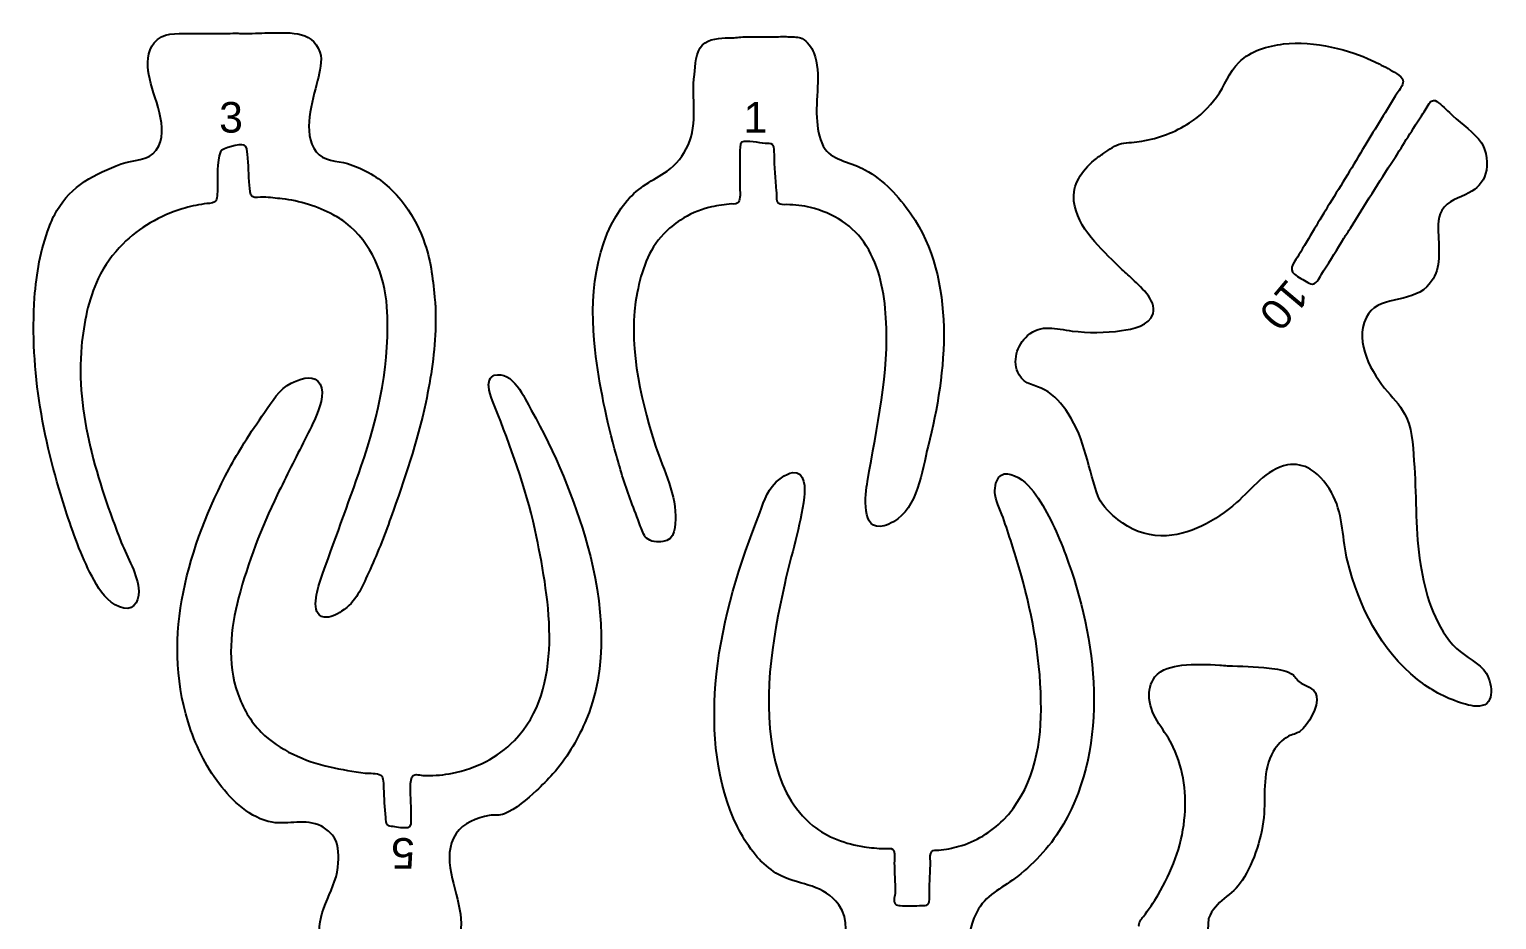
# Model space of a CAD drawing. Extents: x 5 to 176, y 77 to 286.
# Drawn here: x 7.9 to 175.8, y 184.2 to 286.1 of the extents above; entities that cross this region are included whole.
import ezdxf
from ezdxf.enums import TextEntityAlignment as Align

# ---------------------------------------------------------------- set-up
doc = ezdxf.new("R2010")
doc.units = 0
doc.layers.add('Cut', color=7, linetype='Continuous')
doc.layers.add('Steg', color=5, linetype='Continuous', lineweight=25)
doc.layers.add('Text', color=1, linetype='Continuous', lineweight=25)
doc.styles.add('textstyle0', font='')
doc.styles.add('textstyle1', font='')
doc.styles.add('textstyle3', font='')
doc.styles.add('textstyle8', font='')
doc.styles.get('textstyle0').set_extended_font_data('Arial')
doc.styles.get('textstyle1').set_extended_font_data('Arial')
doc.styles.get('textstyle3').set_extended_font_data('Arial')
doc.styles.get('textstyle8').set_extended_font_data('Arial')

msp = doc.modelspace()

# ---------------------------------------------------------------- linework, layer by layer
at = {"layer": 'Cut'}
for points in [[(22.202629, 284.524635), (23.17953, 285.73854), (24.737331, 285.58156), (26.099292, 285.58156)], [(26.099292, 285.58156), (26.687102, 285.58156), (27.259463, 285.58156), (27.826451, 285.58156)], [(27.826451, 285.58156), (28.523552, 285.58156), (29.34875, 285.57706), (30.033377, 285.581848)], [(31.664582, 285.620515), (31.911374, 285.611515), (32.057415, 285.585105), (32.336255, 285.581945)], [(32.336255, 285.581945), (33.289743, 285.570915), (34.29303, 285.660335), (35.214854, 285.660335)], [(35.214854, 285.660335), (37.275066, 285.660431), (40.295004, 286.065354), (41.168275, 283.470585)], [(21.59726, 280.87985), (21.399021, 282.056813), (21.418307, 283.550038), (22.202629, 284.524635)], [(84.014431, 280.879854), (84.156538, 281.962207), (84.131302, 283.456391), (84.963601, 284.302603)], [(84.963601, 284.302603), (85.638632, 284.989053), (87.018632, 285.10151), (87.893246, 285.101798)], [(89.332545, 285.181398), (89.874202, 285.233018), (90.601431, 285.197708), (91.155658, 285.197708)], [(91.155658, 285.197708), (91.597522, 285.197708), (91.809867, 285.197708), (92.211144, 285.197708)], [(92.211144, 285.197708), (93.006021, 285.197708), (93.457385, 285.202108), (94.130209, 285.244338)], [(94.130167, 285.244383), (94.423209, 285.262803), (94.617034, 285.213393), (94.897793, 285.201493)], [(94.897793, 285.201493), (95.381878, 285.181153), (95.885537, 285.239873), (96.337093, 285.001047)], [(96.337093, 285.001047), (96.972303, 284.664731), (97.419446, 284.031343), (97.673722, 283.374639)], [(146.33263, 282.310569), (147.71052, 283.652955), (149.5605, 284.142989), (151.41432, 284.389397)], [(151.41432, 284.389395), (154.8859, 284.85093), (159.28248, 283.62791), (161.445838, 282.527609)], [(41.168275, 283.470585), (41.508429, 282.459909), (41.132485, 281.201482), (40.898646, 280.208174)], [(97.673722, 283.374639), (98.615983, 280.946158), (97.794623, 278.039445), (98.04794, 275.50647)], [(143.76012, 278.289071), (144.72541, 279.565826), (145.16392, 281.172467), (146.33263, 282.310569)], [(162.35299, 282.103404), (163.00259, 281.781097), (163.77598, 281.403905), (164.36801, 281.000133)], [(22.44779, 272.244151), (24.14789, 274.698636), (22.025979, 278.334977), (21.59726, 280.87985)], [(83.307447, 272.819779), (84.457447, 275.340567), (83.66708, 278.236245), (84.014431, 280.879854)], [(164.36801, 281.000133), (164.67698, 280.789612), (165.10109, 280.540613), (165.10109, 280.111798)], [(40.898646, 280.208174), (40.332618, 277.804448), (39.071792, 274.256288), (40.745025, 272.055984)], [(164.43134, 278.768836), (163.82203, 277.831276), (163.16379, 276.728773), (162.60247, 275.794284)], [(165.10109, 280.111798), (165.10109, 279.625986), (164.69617, 279.176733), (164.43134, 278.768836)], [(140.66755, 275.362976), (141.87464, 276.152576), (142.89942, 277.150586), (143.76012, 278.289071)], [(167.40685, 276.465957), (167.67456, 276.870784), (167.98928, 277.573642), (168.35199, 277.845477)], [(168.35199, 277.845477), (168.64656, 278.066362), (168.91044, 277.865917), (169.16567, 277.667004)], [(169.16567, 277.667004), (169.73563, 277.222261), (170.26434, 276.692503), (170.79688, 276.179153)], [(98.04794, 275.50647), (98.156367, 274.424309), (98.341557, 273.239382), (98.989241, 272.340108)], [(135.19821, 273.262463), (137.1547, 273.615283), (139.00084, 274.272467), (140.66755, 275.362976)], [(162.60247, 275.794284), (162.00852, 274.80443), (161.31477, 273.728986), (160.72274, 272.723779)], [(165.68161, 273.779265), (166.19592, 274.578844), (166.87815, 275.668202), (167.40685, 276.465957)], [(170.79688, 276.179153), (171.81014, 275.202732), (173.25808, 274.259224), (174.06025, 273.09128)], [(164.04848, 271.188527), (164.62228, 272.055945), (165.12508, 272.913095), (165.68161, 273.779265)], [(18.42303, 270.668023), (19.786046, 271.180317), (21.55245, 270.951373), (22.44779, 272.244151)], [(29.803131, 272.038323), (29.305613, 270.918932), (29.533022, 269.048707), (29.449063, 267.830196)], [(32.514003, 272.828978), (31.992976, 272.96859), (30.023247, 272.53373), (29.803131, 272.038323)], [(32.871333, 271.764281), (32.826903, 272.102324), (32.843983, 272.740701), (32.514003, 272.828978)], [(40.745025, 272.055984), (41.562355, 270.981307), (43.132726, 271.046843), (44.330415, 270.694982)], [(80.888657, 269.850121), (81.953354, 270.572937), (82.774043, 271.65078), (83.307447, 272.819779)], [(89.45897, 273.145636), (89.167464, 273.002378), (89.23655, 272.236287), (89.23655, 271.860246)], [(92.115148, 273.020225), (91.438294, 273.066855), (89.998227, 273.410755), (89.45897, 273.145636)], [(92.976425, 272.857776), (92.791811, 273.085473), (92.372687, 273.002474), (92.115148, 273.020225)], [(93.169195, 271.764293), (93.161995, 272.054647), (93.177495, 272.609833), (92.976425, 272.857776)], [(98.989241, 272.340108), (99.891202, 271.086383), (102.1864, 270.763308), (103.53359, 270.007388)], [(130.88031, 271.899543), (131.44644, 272.295926), (132.20159, 272.84641), (132.89533, 272.99389)], [(132.89533, 272.99389), (133.60539, 273.144728), (134.46609, 273.130431), (135.19821, 273.262463)], [(160.72274, 272.723779), (159.41682, 270.50486), (158.06868, 268.299278), (156.69654, 266.103003)], [(174.06025, 273.09128), (174.66763, 272.20592), (174.82404, 270.582966), (174.54577, 269.557321)], [(11.07771, 265.335419), (12.723885, 268.151552), (15.441282, 269.547192), (18.42303, 270.668023)], [(33.13127, 268.21401), (32.992522, 269.390685), (33.026009, 270.587126), (32.871333, 271.764281)], [(44.330415, 270.694982), (45.91326, 270.229897), (47.628137, 269.27948), (48.840219, 268.197319)], [(89.23655, 271.860246), (89.236454, 270.443304), (89.17082, 269.052077), (89.23285, 267.638302)], [(93.431052, 267.542349), (93.265436, 268.946529), (93.203546, 270.383813), (93.169195, 271.764293)], [(127.44327, 266.390865), (127.21394, 268.307244), (128.36346, 269.899109), (129.72887, 271.072522)], [(129.72887, 271.072522), (130.10501, 271.395692), (130.46196, 271.606789), (130.88031, 271.899543)], [(159.08578, 263.320359), (160.73426, 265.923763), (162.35011, 268.623792), (164.04848, 271.188527)], [(76.339512, 266.486863), (77.637951, 268.025569), (79.289307, 268.764218), (80.888657, 269.850121)], [(103.53359, 270.007388), (105.66183, 268.813442), (107.40626, 266.950125), (108.79087, 264.95161)], [(174.54577, 269.557321), (174.27135, 268.544055), (173.53155, 267.810876), (172.61999, 267.340897)], [(29.449063, 267.830196), (29.422963, 267.449934), (29.475543, 266.53665), (29.139326, 266.31212)], [(33.422296, 266.928619), (33.192009, 267.04194), (33.172242, 267.867234), (33.13127, 268.21401)], [(48.840219, 268.197319), (49.616865, 267.504056), (50.32193, 266.756196), (50.936607, 265.911136)], [(89.23285, 267.638302), (89.24974, 267.251034), (89.26787, 266.407029), (88.990568, 266.201689)], [(93.612307, 266.185377), (93.363117, 266.420367), (93.479028, 267.136466), (93.431052, 267.542349)], [(172.61999, 267.340897), (171.5338, 266.781009), (170.19141, 266.475974), (169.53029, 265.335281)], [(10.177285, 263.416354), (10.429066, 264.085724), (10.724986, 264.731969), (11.07771, 265.335419)], [(25.427661, 265.524919), (22.87895, 264.735128), (20.489042, 263.393797), (18.616418, 261.496896)], [(27.922446, 266.095265), (27.085446, 265.954214), (26.239234, 265.776317), (25.427661, 265.524919)], [(29.139326, 266.31212), (28.833907, 266.108123), (28.284862, 266.156292), (27.922446, 266.095265)], [(34.735129, 266.869229), (34.24548, 266.881219), (33.825876, 266.730001), (33.422296, 266.928619)], [(36.846101, 266.662546), (36.153607, 266.732016), (35.427624, 266.852342), (34.735129, 266.869229)], [(42.699251, 264.83857), (40.922005, 265.803284), (38.848454, 266.461524), (36.846101, 266.662546)], [(50.936607, 265.911136), (51.899882, 264.586885), (52.641121, 263.063339), (53.187383, 261.497285)], [(72.664117, 249.40718), (71.983233, 255.0998), (72.494664, 261.930233), (76.339512, 266.486863)], [(85.686321, 265.673659), (84.520104, 265.383016), (83.407718, 264.890584), (82.423909, 264.246929)], [(87.989199, 266.075703), (87.21879, 265.983493), (86.440226, 265.861439), (85.686321, 265.673659)], [(88.990568, 266.201689), (88.713647, 265.996637), (88.346625, 266.118399), (87.989199, 266.075703)], [(94.609934, 266.007096), (94.241185, 266.007864), (93.863417, 265.948666), (93.612307, 266.185377)], [(97.296625, 265.683254), (96.439763, 265.896174), (95.49232, 266.005369), (94.609934, 266.007096)], [(103.68424, 261.305386), (102.24973, 263.605002), (99.884485, 265.040175), (97.296625, 265.683254)], [(132.60747, 258.906606), (130.58862, 260.915484), (127.80789, 263.353368), (127.44327, 266.390865)], [(156.69654, 266.103003), (155.49233, 264.17511), (154.34089, 262.197417), (153.17986, 260.249854)], [(169.53029, 265.335281), (168.95074, 264.333433), (169.11386, 263.165874), (169.16183, 262.072966)], [(44.138551, 263.927878), (43.677303, 264.290101), (43.210395, 264.561073), (42.699251, 264.83857)], [(48.84266, 254.30079), (48.590591, 257.991824), (47.062919, 261.631716), (44.138551, 263.927878)], [(82.423909, 264.246929), (81.717981, 263.78501), (81.099946, 263.26715), (80.508586, 262.648732)], [(108.79087, 264.95161), (114.03376, 257.385023), (112.89671, 246.78708), (110.76559, 238.372553)], [(8.531331, 255.356279), (8.731643, 258.088932), (9.210478, 260.845766), (10.177285, 263.416354)], [(80.508586, 262.648732), (78.72443, 260.782824), (77.969662, 258.421702), (77.47272, 255.932002)], [(156.00376, 258.426741), (156.82896, 259.684689), (157.56684, 260.892549), (158.34214, 262.168919)], [(158.34214, 262.168919), (158.59162, 262.579695), (158.83438, 262.924647), (159.08578, 263.320359)], [(169.16183, 262.072966), (169.25103, 260.039428), (169.37965, 258.163734), (167.81849, 256.607467)], [(18.616418, 261.496896), (17.502976, 260.369158), (16.490189, 258.997506), (15.811319, 257.563196)], [(53.187383, 261.497285), (53.918547, 259.401186), (54.121104, 257.219304), (54.325868, 255.068416)], [(105.94106, 253.053404), (105.74339, 255.94534), (105.23484, 258.821155), (103.68424, 261.305386)], [(153.17986, 260.249854), (152.81044, 259.630379), (151.8912, 258.654631), (152.67226, 258.051852)], [(133.95082, 257.658733), (133.5056, 258.099063), (133.04982, 258.46618), (132.60747, 258.906606)], [(15.811319, 257.563196), (14.656138, 255.122529), (14.152287, 252.463183), (13.896955, 249.790981)], [(136.5003, 253.533126), (136.92441, 255.153393), (134.94681, 256.674733), (133.95082, 257.658733)], [(152.67226, 258.051852), (153.10597, 257.716687), (153.71911, 257.370008), (154.19696, 257.106808)], [(154.19696, 257.106808), (154.43205, 256.977079), (154.6892, 256.840442), (154.95595, 256.978519)], [(154.95595, 256.978519), (155.45875, 257.239224), (155.68903, 257.947359), (156.00376, 258.426741)], [(12.218019, 230.600334), (9.622771, 238.41496), (7.925866, 247.096525), (8.531331, 255.356279)], [(77.47272, 255.932002), (76.369161, 250.403558), (77.761155, 244.15652), (79.416637, 238.852319)], [(167.81849, 256.607467), (165.86584, 254.661247), (162.13901, 255.68622), (160.86955, 253.053358)], [(45.906394, 236.069667), (47.917383, 241.857857), (49.256027, 248.247481), (48.84266, 254.30079)], [(54.325868, 255.068416), (54.357528, 254.735074), (54.401388, 254.51822), (54.405128, 254.204836)], [(54.405512, 253.533163), (54.405512, 253.134765), (54.414212, 252.604432), (54.404112, 252.189818)], [(54.405128, 254.204836), (54.408128, 253.952191), (54.405512, 253.761436), (54.405512, 253.533163)], [(132.89533, 251.588058), (134.08899, 251.758567), (136.14047, 252.157444), (136.5003, 253.533126)], [(54.404112, 252.189818), (54.331952, 249.241845), (53.8875, 246.246568), (53.274358, 243.362116)], [(103.82912, 234.342515), (104.85295, 240.533421), (106.37285, 246.74179), (105.94106, 253.053404)], [(122.14856, 251.020588), (123.73563, 252.41191), (125.38219, 251.76768), (127.23409, 251.545548)], [(160.86955, 253.053358), (159.49358, 250.197501), (161.5038, 246.731573), (163.33939, 244.60947)], [(121.1804, 246.528919), (120.32929, 248.049491), (120.89925, 249.925377), (122.14856, 251.020588)], [(127.23409, 251.545548), (129.08407, 251.323512), (131.05015, 251.324376), (132.89533, 251.588058)], [(13.896955, 249.790981), (13.175099, 242.236387), (15.751828, 234.280997), (18.441207, 227.337914)], [(75.091064, 237.317067), (73.957376, 241.294234), (73.154726, 245.304697), (72.664117, 249.40718)], [(61.123963, 246.473308), (63.230905, 247.074839), (64.587781, 243.877388), (65.357422, 242.49854)], [(34.828639, 242.21068), (35.666311, 243.41806), (36.542652, 244.941222), (37.901542, 245.579599)], [(37.901542, 245.579599), (38.755623, 245.980876), (40.122189, 246.577897), (40.951513, 245.819099)], [(40.951513, 245.819099), (41.825648, 245.019328), (41.255301, 243.049408), (40.874653, 242.114727)], [(60.480785, 245.185234), (60.422735, 245.682559), (60.592859, 246.321608), (61.12396, 246.47331)], [(61.546443, 242.018775), (61.155625, 243.034825), (60.608979, 244.086856), (60.480785, 245.185234)], [(124.06763, 244.822006), (123.05724, 245.342361), (121.80697, 245.407801), (121.1804, 246.528919)], [(126.77831, 242.114685), (126.06154, 243.197805), (125.23442, 244.221147), (124.06763, 244.822006)], [(163.33939, 244.60947), (164.14444, 243.678915), (164.97923, 242.766303), (165.4897, 241.634918)], [(32.522306, 238.756362), (33.237254, 239.9197), (34.057846, 241.099541), (34.828639, 242.21068)], [(40.874653, 242.114727), (40.459079, 241.093976), (39.954557, 240.121777), (39.460589, 239.140175)], [(53.274358, 243.362116), (52.314538, 238.847035), (50.834842, 234.551687), (49.290474, 230.216518)], [(65.958278, 228.009597), (64.997402, 232.775788), (63.275041, 237.523844), (61.546443, 242.018775)], [(65.357422, 242.49854), (68.06887, 237.641001), (70.296137, 232.341406), (71.797518, 226.954109)], [(130.30555, 232.423404), (129.06488, 235.676028), (128.75207, 239.133321), (126.77831, 242.114685)], [(165.4897, 241.634918), (166.265, 239.913996), (166.26404, 237.832866), (166.39166, 235.973675)], [(30.776532, 235.781811), (31.307249, 236.799875), (31.926724, 237.78733), (32.522306, 238.756362)], [(39.460589, 239.140175), (38.396467, 237.025461), (37.318144, 234.921494), (36.295091, 232.807259)], [(79.416637, 238.852319), (80.238765, 236.218306), (81.848189, 233.174956), (81.848189, 230.408431)], [(76.782144, 232.039637), (76.122657, 233.723329), (75.5905, 235.56496), (75.091064, 237.317067)], [(110.76559, 238.372553), (110.03922, 235.500576), (109.5585, 231.269036), (106.796, 229.723517)], [(26.096986, 206.803922), (23.008058, 216.745832), (26.157626, 226.921197), (30.776532, 235.781811)], [(41.230303, 223.020022), (42.768338, 227.385608), (44.386686, 231.695254), (45.906394, 236.069667)], [(92.9204, 233.765345), (93.455436, 234.43126), (94.411131, 235.193513), (95.281811, 235.343008)], [(95.281601, 235.343018), (96.722819, 235.590674), (96.706507, 233.420019), (96.583687, 232.519401)], [(118.85753, 234.801696), (119.202, 235.236268), (119.70863, 235.278008), (120.22966, 235.130336)], [(120.22966, 235.130336), (121.39357, 234.800353), (122.42699, 233.785263), (123.09291, 232.807211)], [(151.89408, 236.216629), (149.36859, 235.743387), (147.84389, 233.448281), (146.04093, 231.903241)], [(154.48482, 235.735903), (153.73447, 236.18506), (152.76342, 236.379462), (151.89408, 236.216629)], [(157.14752, 232.615311), (156.5363, 233.829695), (155.67752, 235.021531), (154.48482, 235.735903)], [(166.39166, 235.973675), (166.64594, 232.253759), (166.50489, 228.526262), (167.09692, 224.843095)], [(91.136341, 229.736746), (91.629253, 230.991431), (92.07582, 232.714176), (92.9204, 233.765345)], [(105.74051, 229.249987), (102.99625, 228.508652), (103.5854, 232.870784), (103.82912, 234.342515)], [(118.43821, 232.807211), (118.33458, 233.427165), (118.46411, 234.304466), (118.85753, 234.801696)], [(36.295091, 232.807259), (34.478791, 229.053375), (32.937206, 225.083212), (31.867614, 221.005006)], [(77.823333, 229.256992), (77.482699, 230.177088), (77.139954, 231.12597), (76.782144, 232.039637)], [(96.583687, 232.519401), (96.130787, 229.19155), (95.095355, 225.910332), (94.355556, 222.636214)], [(119.46203, 229.83266), (119.13291, 230.799101), (118.60613, 231.797879), (118.43821, 232.807211)], [(123.09291, 232.807211), (124.54468, 230.674362), (125.58961, 228.328688), (126.50692, 225.898575)], [(132.51152, 229.942628), (131.78899, 230.543679), (130.6625, 231.488723), (130.30555, 232.423404)], [(146.04093, 231.903241), (143.59412, 229.80695), (140.72896, 228.100133), (137.40514, 228.105507)], [(158.75282, 225.226908), (158.15215, 227.62718), (158.26058, 230.403492), (157.14752, 232.615311)], [(15.339187, 223.020025), (14.011386, 225.412524), (13.084189, 227.992516), (12.218019, 230.600334)], [(49.290474, 230.216518), (48.534266, 228.093839), (47.687383, 225.915412), (46.734854, 223.883602)], [(81.848189, 230.408431), (81.848189, 229.323871), (81.846989, 227.598056), (80.40889, 227.444243)], [(78.52763, 227.857897), (78.180183, 228.194501), (77.989716, 228.807643), (77.823333, 229.256992)], [(86.445857, 211.121811), (86.958343, 217.496947), (88.809762, 223.814798), (91.136341, 229.736746)], [(106.796, 229.723517), (106.44961, 229.529595), (106.12145, 229.352849), (105.74051, 229.249987)], [(121.36767, 223.787603), (120.79099, 225.821333), (120.1433, 227.831746), (119.46203, 229.83266)], [(137.40514, 228.105507), (135.65879, 228.108307), (133.81361, 228.859507), (132.51152, 229.942628)], [(18.441207, 227.337914), (19.114319, 225.600201), (20.393664, 223.652541), (20.436651, 221.772624)], [(63.423672, 204.692952), (69.233452, 210.648963), (67.432121, 220.698438), (65.958278, 228.009597)], [(71.797518, 226.954109), (73.573517, 220.581085), (74.284723, 212.91106), (71.487589, 206.707968)], [(80.40889, 227.444243), (79.802178, 227.379383), (78.984752, 227.414883), (78.52763, 227.857897)], [(126.50692, 225.898575), (130.12052, 216.327812), (131.52048, 204.303811), (126.24209, 195.09757)], [(166.76684, 211.659211), (162.50268, 215.051447), (160.05971, 219.998606), (158.75282, 225.226908)], [(46.734854, 223.883602), (45.918772, 222.143009), (45.344683, 220.549609), (43.658784, 219.474932)], [(123.68398, 208.243173), (123.68398, 213.54248), (122.81272, 218.689222), (121.36767, 223.787603)], [(167.09692, 224.843095), (167.61986, 221.585673), (168.59091, 218.120225), (170.81319, 215.631581)], [(18.231165, 219.968511), (16.850451, 220.539153), (16.039166, 221.758815), (15.339187, 223.020025)], [(20.436651, 221.772624), (20.469081, 220.359137), (19.670848, 219.373505), (18.231165, 219.968511)], [(41.643861, 218.812279), (39.986844, 219.06857), (40.897153, 222.074307), (41.230303, 223.020022)], [(94.355556, 222.636214), (92.878547, 216.099109), (91.685943, 208.913936), (93.270324, 202.29412)], [(31.867614, 221.005006), (30.950205, 217.507222), (30.508436, 213.526504), (31.765712, 210.066333)], [(43.658784, 219.474932), (43.077691, 219.104457), (42.366869, 218.700493), (41.643861, 218.812279)], [(170.81319, 215.631581), (171.83893, 214.483788), (173.28974, 213.89262), (174.30973, 212.817367)], [(136.71329, 211.976764), (137.42719, 212.905399), (138.71104, 213.139142), (139.80395, 213.287965)], [(139.80393, 213.287964), (141.11945, 213.467013), (142.78616, 213.383434), (144.12183, 213.325004)], [(144.12183, 213.325004), (144.4212, 213.311854), (144.70042, 213.249014), (144.98541, 213.236534)], [(144.98541, 213.236534), (146.57343, 213.167064), (148.14419, 213.168504), (149.78307, 212.972375)], [(136.07041, 209.490614), (136.00801, 210.347669), (136.18363, 211.288299), (136.71329, 211.976764)], [(149.78307, 212.972375), (150.60443, 212.874025), (151.54189, 212.757152), (152.27594, 212.369596)], [(152.27594, 212.369596), (152.71924, 212.135854), (152.80944, 211.768257), (153.16158, 211.447485)], [(171.66046, 209.010901), (169.88724, 209.594489), (168.21573, 210.506333), (166.76684, 211.659211)], [(174.30973, 212.817367), (175.18866, 211.89161), (175.81044, 209.080563), (174.15524, 208.678135)], [(31.765712, 210.066333), (32.359663, 208.431673), (33.208849, 206.891623), (34.447606, 205.652866)], [(88.94093, 194.80975), (86.482031, 199.799324), (86.006199, 205.651131), (86.445857, 211.121811)], [(153.16158, 211.447485), (153.82078, 210.847106), (154.99717, 210.830986), (155.21307, 209.778474)], [(119.34977, 195.58597), (122.62849, 198.960653), (123.68398, 203.65699), (123.68398, 208.243173)], [(138.81467, 203.925324), (137.94245, 205.824815), (136.22969, 207.313339), (136.07041, 209.490614)], [(155.21307, 209.778474), (155.45583, 208.596522), (154.22763, 206.417135), (153.30455, 205.722337)], [(174.15524, 208.678135), (173.36171, 208.485269), (172.41369, 208.762865), (171.66046, 209.010901)], [(29.672205, 199.703379), (28.053186, 201.820108), (26.895509, 204.233909), (26.096986, 206.803922)], [(71.487589, 206.707968), (70.53602, 204.59786), (69.384389, 202.586871), (67.822654, 200.854819)], [(34.447606, 205.652866), (36.523268, 203.577205), (39.485729, 202.288169), (42.315391, 201.663129)], [(151.98999, 205.168495), (151.25691, 204.754648), (150.69654, 204.185358), (150.25612, 203.445558)], [(153.30455, 205.722337), (152.93418, 205.443497), (152.39876, 205.398975), (151.98999, 205.168495)], [(56.324569, 200.950774), (59.090614, 201.514979), (61.459701, 202.679564), (63.423672, 204.692952)], [(140.0755, 195.57739), (140.36528, 198.464623), (140.0314, 201.277686), (138.81467, 203.925324)], [(150.25612, 203.445558), (148.97514, 201.293806), (149.36087, 198.701628), (149.19871, 196.34501)], [(42.315391, 201.663129), (43.642233, 201.370088), (44.996038, 201.12771), (46.345429, 200.966124)], [(93.270324, 202.29412), (93.961763, 199.404967), (95.256557, 196.82094), (97.584479, 194.92203)], [(46.345429, 200.966124), (46.854173, 200.904714), (47.697603, 200.990114), (48.138028, 200.717605)], [(48.138028, 200.717605), (48.483364, 200.50363), (48.422434, 199.593992), (48.447765, 199.223613)], [(51.534389, 199.415519), (51.536089, 199.769587), (51.593689, 200.58423), (51.845278, 200.699374)], [(51.845278, 200.699374), (52.287431, 200.902795), (52.811528, 200.660034), (53.350017, 200.662914)], [(53.350017, 200.662914), (54.337569, 200.667714), (55.358703, 200.754074), (56.324569, 200.950774)], [(67.822654, 200.854819), (67.224289, 200.190822), (66.56912, 199.546016), (65.9199, 198.944389)], [(35.694617, 195.33367), (33.211538, 195.77313), (31.135013, 197.79103), (29.672205, 199.703379)], [(48.447765, 199.223613), (48.524245, 198.107676), (48.543625, 196.97735), (48.675654, 195.86525)], [(51.622859, 195.76929), (51.623435, 196.97063), (51.528539, 198.211306), (51.534389, 199.415519)], [(65.9199, 198.944389), (64.898573, 197.99829), (63.56156, 196.82382), (62.273675, 196.2836)], [(41.35586, 194.87021), (39.449749, 195.8451), (37.642277, 194.99015), (35.694617, 195.33367)], [(42.593178, 193.85023), (42.204375, 194.28106), (41.85808, 194.61306), (41.35586, 194.87021)], [(48.675654, 195.86525), (48.710484, 195.57259), (48.679954, 195.26362), (48.842805, 195.05924)], [(48.842805, 195.05924), (48.98376, 194.88269), (49.296184, 194.89516), (49.511887, 194.86542)], [(49.511887, 194.86542), (50.012188, 194.79542), (50.819155, 194.65432), (51.233385, 194.74835)], [(51.233385, 194.74835), (51.721883, 194.8587), (51.622668, 195.35766), (51.622859, 195.76929)], [(60.546516, 196.09458), (59.133508, 195.84414), (57.563905, 195.2713), (56.74763, 194.04214)], [(62.273675, 196.2836), (61.702082, 196.04468), (61.159946, 196.202), (60.546516, 196.09458)], [(90.74466, 191.93115), (90.042953, 192.81968), (89.433362, 193.81088), (88.94093, 194.80975)], [(97.584479, 194.92203), (99.210887, 193.59499), (101.35448, 192.83984), (103.43763, 192.53279)], [(114.28056, 192.5788), (116.16508, 193.10366), (117.99491, 194.19081), (119.34977, 195.58597)], [(126.24209, 195.09757), (124.94864, 192.84075), (123.0315, 190.71059), (120.99729, 189.13791)], [(137.07408, 187.03755), (138.59878, 189.60909), (139.77228, 192.55486), (140.0755, 195.57739)], [(149.19871, 196.34501), (149.02312, 193.7965), (148.0751, 190.80755), (146.70393, 188.66875)], [(43.273487, 190.68377), (43.299677, 191.75077), (43.330287, 193.03271), (42.593178, 193.85023)], [(56.74763, 194.04214), (54.957622, 191.34681), (56.858072, 187.72937), (57.243421, 184.83062)], [(91.731635, 190.79603), (91.328823, 191.16257), (91.073108, 191.51472), (90.74466, 191.93115)], [(103.43763, 192.53279), (104.19086, 192.42149), (104.97959, 192.32457), (105.7405, 192.31498)], [(105.7405, 192.31498), (106.03412, 192.31198), (106.49758, 192.40708), (106.73842, 192.21618)], [(106.73842, 192.21618), (107.04259, 191.97533), (106.89194, 191.04938), (106.89194, 190.6838)], [(111.01814, 190.87563), (111.01814, 191.22394), (110.95094, 191.74784), (111.17167, 191.9695)], [(111.17167, 191.9695), (111.38373, 192.18059), (111.67063, 192.10959), (111.97768, 192.13166)], [(111.97768, 192.13166), (112.74722, 192.18636), (113.53884, 192.37154), (114.28056, 192.5788)], [(41.195235, 182.33584), (40.705969, 185.2365), (43.202865, 187.80038), (43.273487, 190.68377)], [(93.938465, 189.19553), (93.109716, 189.59085), (92.426529, 190.16369), (91.731635, 190.79603)], [(106.89194, 190.6838), (106.89194, 189.56499), (107.01284, 188.43658), (106.98694, 187.32544)], [(110.92214, 187.32536), (110.92214, 188.51422), (111.01814, 189.68965), (111.01814, 190.87563)], [(100.53045, 185.8861), (98.884856, 188.21296), (96.254777, 188.09014), (93.938465, 189.19553)], [(120.99729, 189.13791), (119.43804, 187.93178), (117.58615, 187.17471), (116.53066, 185.40629)], [(146.70393, 188.66875), (145.56496, 186.89266), (143.632583, 186.416203), (142.855323, 184.304402)], [(106.98694, 187.32544), (106.97544, 186.8591), (106.74418, 186.38318), (106.99094, 186.0128)], [(110.75518, 185.94363), (110.99123, 186.18543), (110.92214, 186.89836), (110.92214, 187.32536)], [(135.40257, 184.54276), (135.99364, 185.3363), (136.56936, 186.18644), (137.07408, 187.03755)], [(57.243421, 184.83062), (57.423717, 183.47384), (57.410763, 181.60083), (55.844806, 181.0942)], [(99.32816, 174.46766), (98.941469, 178.0803), (103.02907, 182.35118), (100.53045, 185.8861)], [(106.99094, 186.0128), (107.12527, 185.81033), (107.35652, 185.80074), (107.56378, 185.7921)], [(107.56378, 185.7921), (108.22969, 185.7633), (109.37825, 185.7851), (110.05856, 185.7901)], [(110.05856, 185.7901), (110.32723, 185.7921), (110.56903, 185.7536), (110.75518, 185.94363)], [(116.53066, 185.40629), (115.71506, 184.03896), (115.32741, 182.49891), (115.55673, 180.89649)], [(134.9017, 183.39132), (134.8096, 183.82983), (135.15693, 184.21364), (135.40257, 184.54276)]]:
    msp.add_open_spline(points, degree=3, dxfattribs=at)
at = {"layer": 'Steg'}
for p, q in [((161.445838, 282.527609), (162.35299, 282.103404)), ((142.855323, 184.304402), (142.74682, 183.00751))]:
    msp.add_line(p, q, dxfattribs=at)
for points in [[(30.033377, 285.581848), (30.288996, 285.583648), (30.450965, 285.594898), (30.705049, 285.596148)], [(30.705049, 285.596145), (30.911349, 285.597105), (31.475266, 285.627425), (31.664582, 285.620515)], [(87.893246, 285.101798), (88.141765, 285.101894), (88.322349, 285.097298), (88.564919, 285.103198)], [(88.564919, 285.103198), (88.838386, 285.109798), (89.068578, 285.156258), (89.332545, 285.181398)]]:
    msp.add_open_spline(points, degree=3, dxfattribs=at)

# ---------------------------------------------------------------- texts
at = {"layer": 'Text'}
for s, style, p in [('3', 'textstyle1', (31, 276)), ('1', 'textstyle0', (91, 276))]:
    msp.add_text(s, height=3.5, dxfattribs=dict(at, style=style)).set_placement(p, align=Align.MIDDLE_CENTER)
for s, rotation, style, p in [('10', 230, 'textstyle8', (151.498352, 254.502378)), ('5', 180, 'textstyle3', (50.680481, 191.766866))]:
    msp.add_text(s, height=3.5, rotation=rotation, dxfattribs=dict(at, style=style)).set_placement(p, align=Align.MIDDLE_CENTER)

doc.saveas('drawing.dxf')
